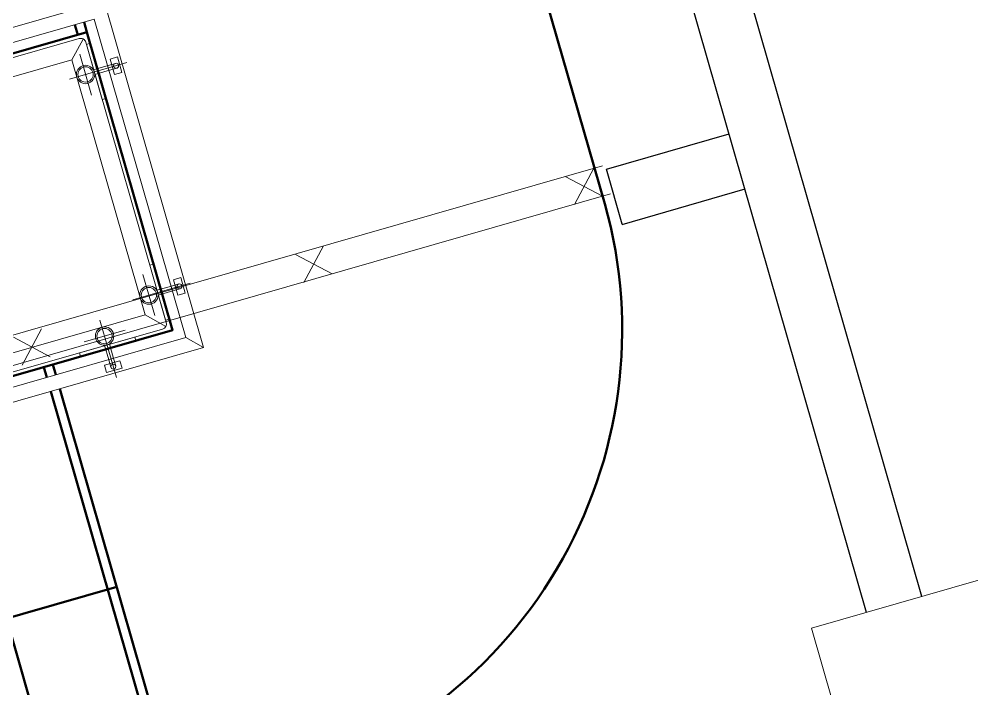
# Model space of a CAD drawing. Header units: centimetres. Extents: x 139057 to 200038, y 34824 to 80516.
# Drawn here: x 164283.9 to 164533, y 50987.1 to 51162.2 of the extents above; entities that cross this region are included whole.
import ezdxf

# ---------------------------------------------------------------- set-up
doc = ezdxf.new("R2010")
doc.units = ezdxf.units.CM
doc.header["$LTSCALE"] = 100
doc.linetypes.add('ASDP07AST1$0$CENTER2', pattern=[28.575, 19.05, -3.175, 3.175, -3.175])
doc.layers.get('0').update_dxf_attribs({"lineweight": 0})
doc.layers.get('Defpoints').update_dxf_attribs({"lineweight": 0})
for name, color, linetype, lineweight in [('410_STRUTTURE_001-AM_0', 7, 'Continuous', 0), ('441_SERRAMENTI_001-AM_0', 1, 'Continuous', 0), ('448_SCALE_001-AM_0', 216, 'Continuous', 50)]:
    doc.layers.add(name, color=color, linetype=linetype, lineweight=lineweight)
doc.layers.add('A-MCLS3-15', color=50, linetype='Continuous')
doc.layers.add('ASDP07AST1$0$A-BYND', color=11, linetype='Continuous')

# ---------------------------------------------------------------- blocks, each defined once
blk = doc.blocks.new('A$C649F2F33')
at = {"color": 252, "linetype": 'ASDP07AST1$0$CENTER2'}
for p, q in [((2, -56.3), (2, 55.2)), ((-110.1, 0), (45.5, 0))]:
    blk.add_line(p, q, dxfattribs=at)
at = {"color": 252}
for p, q in [((-81, 6.5), (-61, 6.5, 0)), ((-61, 6.5, 0), (-21, 6.5)), ((-81.1, -6.5), (-61, -6.5))]:
    blk.add_line(p, q, dxfattribs=at)
blk.add_lwpolyline([(-32, 75), (-32, -75), (-22, -75), (-22, 75)], close=True, dxfattribs=at)
for points in [[(-91, 21), (-71, 21), (-71, -21), (-91, -21), (-91, 21)], [(-61, -6.5), (-21, -6.5)]]:
    blk.add_lwpolyline(points, dxfattribs=at)
for centre, radius in [((-81, 0), 6.5), ((2, 0), 24), ((2, 0), 20)]:
    blk.add_circle(centre, radius, dxfattribs=at)
blk = doc.blocks.new('A$C2BBA43ED')
for p, q in [((10, -3025.8), (10, -24.2)), ((800, -24.2), (800, -3025.8)), ((58, -2992), (14.2, -3035.8)), ((752, -2992), (795.8, -3035.8)), ((785.8, -3040), (24.2, -3040)), ((-28, -3078), (-65.8, -3115.8))]:
    blk.add_line(p, q)
for points in [[(-65.8, 65.8), (875.8, 65.8), (875.8, -3115.8), (-65.8, -3115.8)], [(-28, 28), (838, 28), (838, -3078), (-28, -3078)], [(58, -58), (752, -58), (752, -2992), (58, -2992)], [(180, -3050), (30, -3050), (30, -3040), (180, -3040)], [(630, -3050), (780, -3050), (780, -3040), (630, -3040)]]:
    blk.add_lwpolyline(points, close=True)
at = {"color": 5}
blk.add_lwpolyline([(0, -3050), (0, 0), (810, 0), (810, -3050)], close=True, dxfattribs=at)
for centre, start, end in [((24.2, -3025.8), 180, 270), ((785.8, -3025.8), 270, 0)]:
    blk.add_arc(centre, 14.2, start, end)
at = {"layer": 'ASDP07AST1$0$A-BYND', "linetype": 'ASDP07AST1$0$CENTER2'}
for centre, start, end in [((93.1, -3039.2), 343.1592, 21.101), ((116.9, -3039.2), 158.899, 196.8408), ((693.1, -3039.2), 343.1592, 21.101), ((716.9, -3039.2), 158.899, 196.8408)]:
    blk.add_arc(centre, 2.87, start, end, dxfattribs=at)
at = {"layer": 'Defpoints'}
blk.add_line((0, -3050), (810, -3050), dxfattribs=at)
blk.add_blockref('A$C649F2F33', (32, -2875))
at = {"rotation": 90}
blk.add_blockref('A$C649F2F33', (105, -3018), dxfattribs=at)
at = {"xscale": -0.9999999999999999, "rotation": 270}
blk.add_blockref('A$C649F2F33', (705, -3018), dxfattribs=at)

msp = doc.modelspace()

# ---------------------------------------------------------------- linework, layer by layer
at = {"layer": '410_STRUTTURE_001-AM_0', "elevation": 0}
msp.add_lwpolyline([(164499.33, 50974.12), (164491.04, 51002.98), (164587.14, 51030.58), (164595.42, 51001.75), (164576.21, 50996.2), (164590.01, 50948.14), (164541.95, 50934.34), (164528.15, 50982.4), (164499.33, 50974.12)], dxfattribs=at)
at = {"layer": '441_SERRAMENTI_001-AM_0', "extrusion": (8.33252e-10, -3.13069e-09, 1), "elevation": 0}
for points in [[(164027.9, 51006.54), (164436.39, 51123.86)], [(164429.06, 51113.7), (164434.17, 51123.26)], [(164426.87, 51121.01), (164436.45, 51115.9)], [(164030.02, 50999.17), (164438.5, 51116.49)], [(164358.4, 51093.37), (164363.51, 51102.93)], [(164356.17, 51100.71), (164365.74, 51095.59)], [(164284.72, 51071.71), (164289.83, 51081.28)], [(164282.49, 51079.05), (164292.06, 51073.94)]]:
    msp.add_lwpolyline(points, dxfattribs=at)
at = {"layer": '448_SCALE_001-AM_0', "linetype": 'Continuous'}
for p, q in [((164299.28, 51158.05, 0), (164298.51, 51160.74, 0)), ((164301.68, 51158.74, 0), (164300.91, 51161.43, 0)), ((164290.4, 51071.23, 0), (164291.17, 51068.54, 0)), ((164292.8, 51071.92, 0), (164293.58, 51069.23, 0)), ((164294.62, 51065.59, 0), (164326.21, 50955.6, 0)), ((164292.22, 51064.9, 0), (164323.81, 50954.91, 0)), ((164265.79, 51057.31, 0), (164297.38, 50947.32, 0))]:
    msp.add_line(p, q, dxfattribs=at)
at = {"layer": '448_SCALE_001-AM_0', "linetype": 'Continuous', "elevation": 0}
msp.add_lwpolyline([(164265.88, 51274.33, -0.40481), (164414.88, 51190.74), (164437.05, 51113.87, -0.426581), (164346.89, 50961.54)], format="xyb", dxfattribs=at)
msp.add_lwpolyline([(164301.68, 51158.74), (164008.53, 51074.55), (164030.89, 50996.7), (164324.04, 51080.89)], close=True, dxfattribs=at)
msp.add_lwpolyline([(164309.51, 51013.77), (163989.44, 50921.85), (163958.14, 51030.4)], dxfattribs=at)
at = {"layer": 'A-MCLS3-15'}
for p, q in [((164505.46, 51007.1, 0), (164453.56, 51187.8, 0)), ((164519.88, 51011.25, 0), (164472.13, 51177.53, 0))]:
    msp.add_line(p, q, dxfattribs=at)
at = {"layer": 'A-MCLS3-15', "ltscale": 5}
for p, q in [((164437.44, 51122.97, 0), (164469.53, 51132.21, 0)), ((164441.6, 51108.56, 0), (164437.44, 51122.97, 0)), ((164441.59, 51108.55, 0), (164473.67, 51117.79, 0))]:
    msp.add_line(p, q, dxfattribs=at)

# ---------------------------------------------------------------- block references
at = {"layer": '441_SERRAMENTI_001-AM_0', "xscale": 0.09999999999999998, "yscale": 0.09999999999999998, "zscale": 0.09999999999999998, "rotation": 106.0245360586018}
msp.add_blockref('A$C2BBA43ED', (164030.89, 50996.7, 0.1), dxfattribs=at)

doc.saveas('drawing.dxf')
